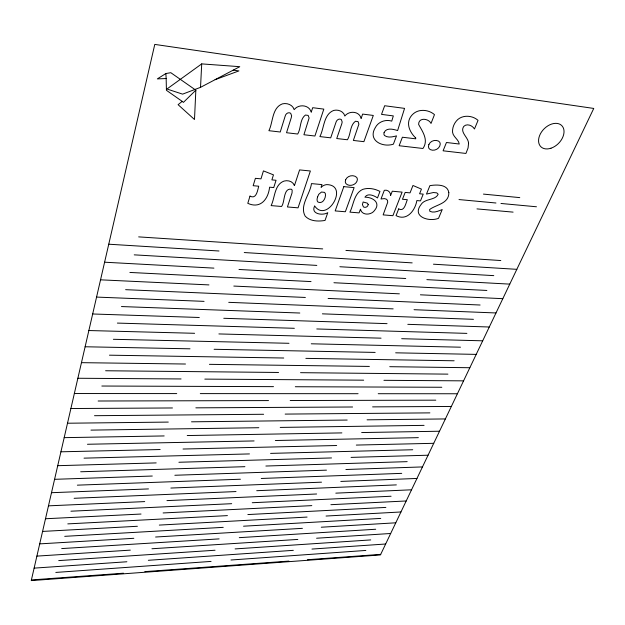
<?xml version="1.0" encoding="UTF-8"?>
<svg xmlns="http://www.w3.org/2000/svg" width="625" height="625" viewBox="0 0 625 625"><rect width="100%" height="100%" fill="white"/><g stroke="black" fill="none" stroke-linecap="round" stroke-linejoin="round"><path stroke-width="0.94" d="M195.844 90.188L194.492 119.508L178.102 104.688L182.18 101.359L183.398 102.391L195.844 90.188L170.805 72.695L165.883 73.531L157.328 78.898L166.156 78.539L165.883 73.531M200.523 87.344L201.719 63.891L239.789 66.688L200.523 87.344L182.609 94.141L166.945 89.008L201.719 63.891M311.281 112.023L312.688 107.695L323.82 109.117L314.922 136.016L303.914 134.742L309.117 118.008L308.164 115.414L305.453 115.039C299.719 119.156 301.133 128.383 297.711 134.023L286.531 132.734L291.266 117.672L291.633 115.766L290.656 113.234C288.227 111.734 285.555 113.82 285.102 116.336L280.234 132.008L268.898 130.695C273.109 122.352 271.852 107.789 282.43 103.859C287.031 102.719 292.773 104.781 294.172 109.648C298.516 103.891 309.047 104.586 311.172 112.016M294.469 185.523L299.594 169.914L310.383 170.992L298.055 207.836L287.43 206.961L292.039 192.922L292.172 190.141L291.508 189.258C283.094 187.633 285.062 202.273 281.555 206.477L271.125 205.609C274.992 197.867 274.25 184.594 284.062 181.07C287.984 179.945 292.945 181.359 294.367 185.516M314.609 206.07C310.492 214.062 322.672 215.898 327.781 212.664L325.039 220.438C318.352 221.578 310.094 221.453 305.164 216.102C299.273 205.523 310.227 194.039 311.461 183.602L321.992 184.594L321.109 187.164M361.172 118.305L362.656 114.086L373.305 115.445L363.891 141.664L353.359 140.445L358.898 124.133L358.062 121.617L355.477 121.25C349.836 125.281 350.898 134.25 347.43 139.766L336.734 138.531L341.773 123.852L342.188 121.992L341.328 119.531C338.961 118.07 336.406 120.172 335.898 122.562L330.711 137.836L319.875 136.586C324.227 128.422 323.422 114.312 333.742 110.422C338.125 109.289 343.664 111.305 344.828 116.031C348.969 110.523 359.227 110.953 361.07 118.297M360.43 209.281L359.094 212.891L349.914 212.133C353.672 204.688 354.008 193.172 362.805 189.359C368.461 187.523 374.781 188.719 379.953 191.438L377.5 197.938C374.211 195.625 367.695 192.68 364.914 197.188C372.672 197.094 381.07 202.688 374.617 210.352C371.484 215.195 361.898 215.852 360.523 209.289M390.648 195.414L392.273 191.203L402.109 192.133L392.898 215.695L383.148 214.883L387.719 202.203L387.484 200.352L386.367 199.148L384.359 198.602L381.008 199L384.312 190.312C387.492 189.484 390.781 192.078 390.555 195.406M516.828 269.328L380.43 554.938L31.25 580.594L154.781 44.406L593.75 108.438L516.828 269.328L433.453 264.195M215.102 79.68L238.898 70.914L233.25 70.125M31.398 579.945L123.484 573.203M144.812 571.641L288.875 561.094M307.422 559.734L380.703 554.367M55.812 572.43L211.063 561.414M230.984 560L365.844 550.438M34.125 568.125L126.875 561.766M148.352 560.289L293.32 550.344M311.969 549.062L385.648 544.008M58.727 560.602L215.055 550.242M235.102 548.914L370.742 539.922M36.891 556.109L130.32 550.133M151.945 548.75L297.836 539.43M316.586 538.227L390.672 533.492M61.695 548.578L219.109 538.891M239.289 537.648L375.711 529.25M39.711 543.875L133.828 538.305M155.602 537.016L302.414 528.336M321.281 527.219L395.773 522.812M64.719 536.336L223.227 527.352M243.539 526.195L380.75 518.414M42.578 531.422L137.391 526.281M159.32 525.086L307.078 517.07M326.047 516.039L400.945 511.977M67.797 523.883L227.422 515.617M247.859 514.562L385.875 507.414M45.5 518.75L141.023 514.039M163.102 512.953L311.805 505.625M330.891 504.688L406.203 500.977M70.93 511.203L231.68 503.688M252.25 502.727L391.078 496.242M48.469 505.844L144.711 501.594M166.953 500.609L316.617 493.992M335.812 493.148L411.539 489.797M74.117 498.297L236.016 491.563M256.719 490.703L396.359 484.891M51.5 492.703L148.469 488.922M170.867 488.047L321.508 482.172M340.812 481.422L416.961 478.453M77.359 485.156L240.422 479.227M261.258 478.469L401.727 473.359M54.586 479.32L152.289 476.031M174.852 475.266L326.469 470.156M345.898 469.5L422.461 466.922M80.664 471.773L244.906 466.68M265.875 466.031L407.18 461.648M57.727 465.688L156.18 462.906M178.906 462.258L331.523 457.945M351.062 457.391L428.055 455.211M84.031 458.148L249.461 453.922M270.578 453.383L412.719 449.75M60.922 451.805L160.141 449.539M183.031 449.023L336.656 445.523M356.312 445.078L433.742 443.313M87.461 444.266L254.102 440.938M275.352 440.508L418.352 437.656M64.18 437.648L164.172 435.938M187.227 435.547L341.875 432.898M361.656 432.555L439.516 431.227M90.953 430.117L258.82 427.719M280.219 427.414L424.07 425.367M67.508 423.227L168.281 422.086M191.508 421.82L347.188 420.055M367.078 419.828L445.383 418.938M94.508 415.703L263.625 414.273M285.164 414.094L429.883 412.875M70.891 408.523L172.461 407.969M195.859 407.844L352.594 406.992M372.602 406.883L451.344 406.453M98.141 401.008L268.516 400.586M290.195 400.531L435.797 400.172M74.344 393.539L176.727 393.594M200.297 393.609L358.086 393.703M378.219 393.711L457.406 393.758M101.836 386.031L273.5 386.648M295.32 386.734L441.805 387.266M77.867 378.258L181.062 378.953M204.813 379.109L363.672 380.18M383.93 380.312L463.57 380.852M105.609 370.758L278.562 372.461M300.539 372.68L447.922 374.133M81.461 362.664L185.492 364.023M209.422 364.336L369.367 366.422M389.742 366.688L469.836 367.727M109.453 355.18L283.727 358.016M305.852 358.375L454.141 360.781M85.125 346.766L190 348.812M214.109 349.281L375.156 352.414M395.656 352.82L476.203 354.383M113.375 339.297L288.984 343.297M311.266 343.797L460.461 347.195M88.859 330.539L194.602 333.297M218.898 333.938L381.047 338.164M401.68 338.703L482.688 340.812M117.375 323.086L294.344 328.297M316.773 328.961L466.891 333.383M92.672 313.984L199.289 317.484M223.773 318.289L387.047 323.648M407.805 324.336L489.281 327.008M121.461 306.555L299.805 313.023M322.383 313.844L473.438 319.32M96.57 297.086L204.07 301.359M228.742 302.336L393.156 308.875M414.047 309.703L495.984 312.961M125.633 289.672L305.367 297.453M328.109 298.438L480.102 305.016M100.547 279.828L208.945 284.906M233.812 286.07L399.375 293.828M420.398 294.812L502.812 298.672M129.883 272.445L311.031 281.586M333.938 282.734L486.875 290.453M104.602 262.211L213.922 268.125M238.984 269.477L405.719 278.5M426.867 279.641L509.758 284.125M134.227 254.852L316.812 265.406M339.875 266.734L493.773 275.633M108.75 244.211L219 250.992M244.258 252.547L412.172 262.883M138.664 236.883L322.711 248.906M345.93 250.422L500.805 260.539M476.969 208.898L513.094 212.125M459 199.562L495.961 203M500.961 203.469L536.469 206.773M483.445 194.102L519.766 197.617M182.18 101.359L166.43 90.305L166.156 78.539M314.711 206.078C327.156 223.57 349.578 184.945 326.711 184.617A7.828 6.109 -36.5 0 0 321.211 187.172M468.562 143.305L468.07 147.938L465.945 153.445L443.094 150.805L446.461 142.492L459.227 144.016C458.742 139.484 453.117 136.977 452.547 132.234C452.242 127.469 454.336 122.648 457.859 119.445C463.562 114.641 472.656 115.516 478.055 120.367L474.461 128.984C472.477 125.484 466.906 123.148 463.742 126.406C459.594 132.469 468.414 137.242 468.562 143.305M415.711 137.984L415.695 138.812L402.383 137.227L399.156 145.734L422.961 148.484C428.797 140.008 422.617 131.75 418.609 124.406C418.547 117.156 428.594 118.328 431.023 123.438L434.484 114.617C428.82 109.727 419.43 108.633 413.484 113.625C404.93 120.953 408.68 131.234 415.711 137.984M448.828 192.633C449.055 203.758 436.094 204.547 429.625 209.523L429.805 211.273C433.734 213.32 438.461 211.07 442.211 209.531L438.547 218.297C429.352 222.125 411.469 216.922 420.961 204.68C424.68 198.273 435.406 200.594 438.156 194.234L436.773 192.859L433.367 192.523L426.484 194.086L429.906 185.641C436.398 184.578 447.578 184.055 448.828 192.633M345.586 179.93L345.281 181.938L345.922 183.609C349.625 187.461 357.438 184.57 357.398 179.094L356.781 177.453C353.547 174.242 347.188 175.633 345.586 179.93M384.125 132.453L383.867 134.133L384.445 135.477C387.883 138.102 392.688 136.898 396.508 135.867L393.391 144.164C382.562 147.789 367.531 140.43 375.25 127.719C378.211 121.766 385.531 119.164 391.75 121.117L393.32 115.906L381.523 114.383L384.664 105.734L404.562 108.383L397.617 130.57C393.383 129.211 386.555 127.367 384.125 132.453M368.18 204.445C368.117 206.727 365.398 208.094 363.469 206.945L362.422 204.586L363.133 201.992L367.352 203.164L368.18 204.445M428.867 144.609L428.445 146.672L428.93 148.383L430.289 149.609C434.453 151.602 440.039 148.625 440.266 143.914L439.773 142.242L438.422 141.031C434.922 139.445 430.344 140.961 428.867 144.609M317.531 197.07L317.047 199.242L317.234 200.977L318.086 202.141C322.914 204.312 326.203 197.664 325.367 193.648L324.539 192.383L321.484 192.039L318.734 194.32L317.531 197.07M249.992 196.102L247.789 203.328C260.477 209.164 268.273 199.211 269.594 187.195L273.734 187.57L276.047 180.273L271.891 179.883L273.469 174.859L263.438 170.883L260.984 178.852L255.406 178.328L253.156 185.703L258.711 186.211C257.625 190.148 256.422 199.727 249.992 196.102M343.82 186.648L335.172 210.914L345.352 211.758L354.109 187.617L343.82 186.648M398.688 208.914L396.047 215.625C407.039 221.391 415.18 210.375 416.859 200.563L420.484 200.898L423.219 194.117L419.586 193.773L421.453 189.117L412.961 185.484L410.039 192.875L405.164 192.414L402.477 199.258L407.336 199.703C405.773 203.062 404.523 212.133 398.688 208.914M550.977 148.219A14.875 10.25 -45.4 0 0 562.484 126.422A14.875 10.25 -45.4 0 0 540.414 133.812A14.875 10.25 -45.4 0 0 550.977 148.219"/></g></svg>
